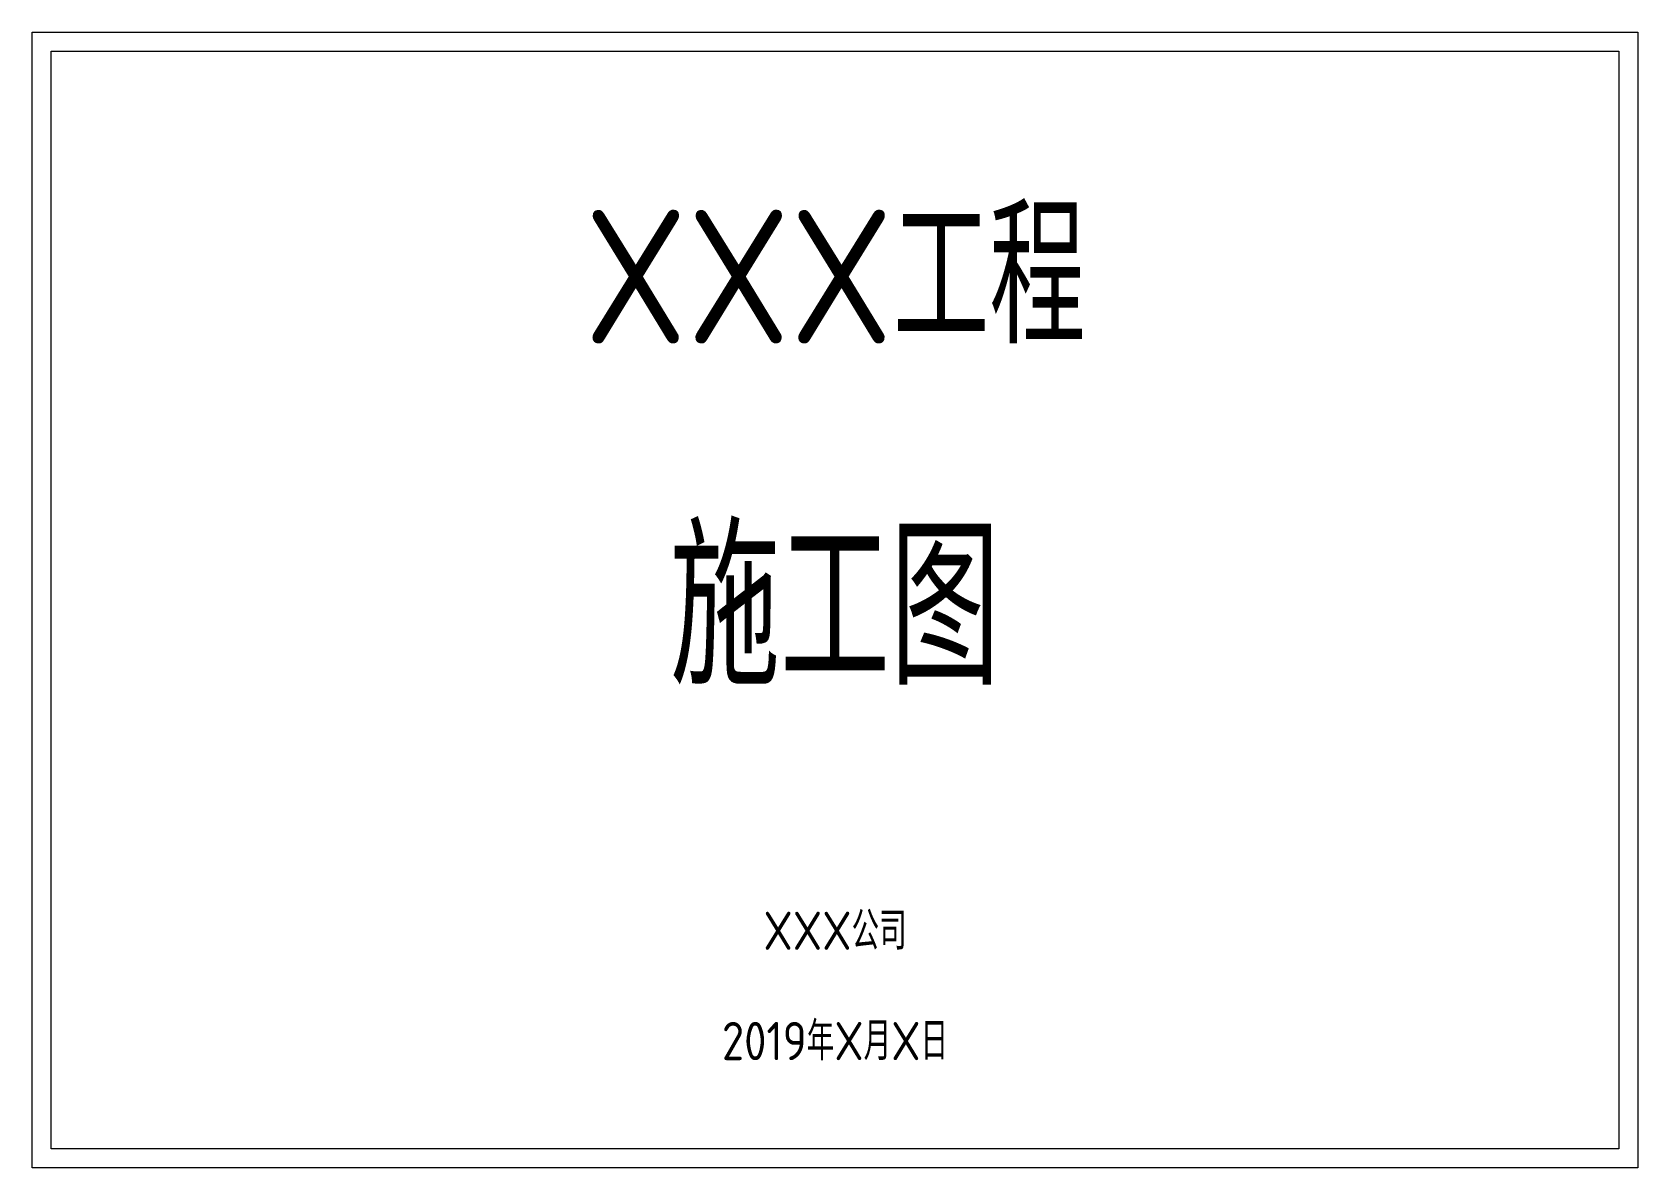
# Paper-space layout '封面' of a CAD drawing. Header units: millimetres. Extents: x 77 to 497, y -30 to 267.
import ezdxf
from ezdxf.enums import TextEntityAlignment as Align

# ---------------------------------------------------------------- set-up
doc = ezdxf.new("R2010")
doc.units = ezdxf.units.MM
doc.header["$LTSCALE"] = 1000
doc.layers.add('文字', color=7, linetype='Continuous', lineweight=15)
doc.layers.add('文字 @ 1', color=7, linetype='Continuous', lineweight=15)
doc.styles.add('图名5mm', font='gbenor.shx', dxfattribs={"height": 5, "bigfont": 'gbcbig.shx'})

psp = doc.layouts.new('封面')

# ---------------------------------------------------------------- linework, layer by layer
at = {"layer": '文字'}
for points in [[(77.04, 266.73), (497.04, 266.73), (497.04, -30.27), (77.04, -30.27)], [(82.04, 261.73), (492.04, 261.73), (492.04, -25.27), (82.04, -25.27)]]:
    psp.add_lwpolyline(points, close=True, dxfattribs=at)

# ---------------------------------------------------------------- texts
at = {"layer": '文字 @ 1', "style": '图名5mm'}
for s, height, p in [('XXX工程', 35, (287.04, 204.33)), ('施工图', 40, (287.04, 118.23)), ('XXX公司', 10, (287.04, 32.13)), ('2019年X月X日', 10, (287.04, 3.43))]:
    psp.add_text(s, height=height, dxfattribs=at).set_placement(p, align=Align.MIDDLE)

doc.saveas('drawing.dxf')
